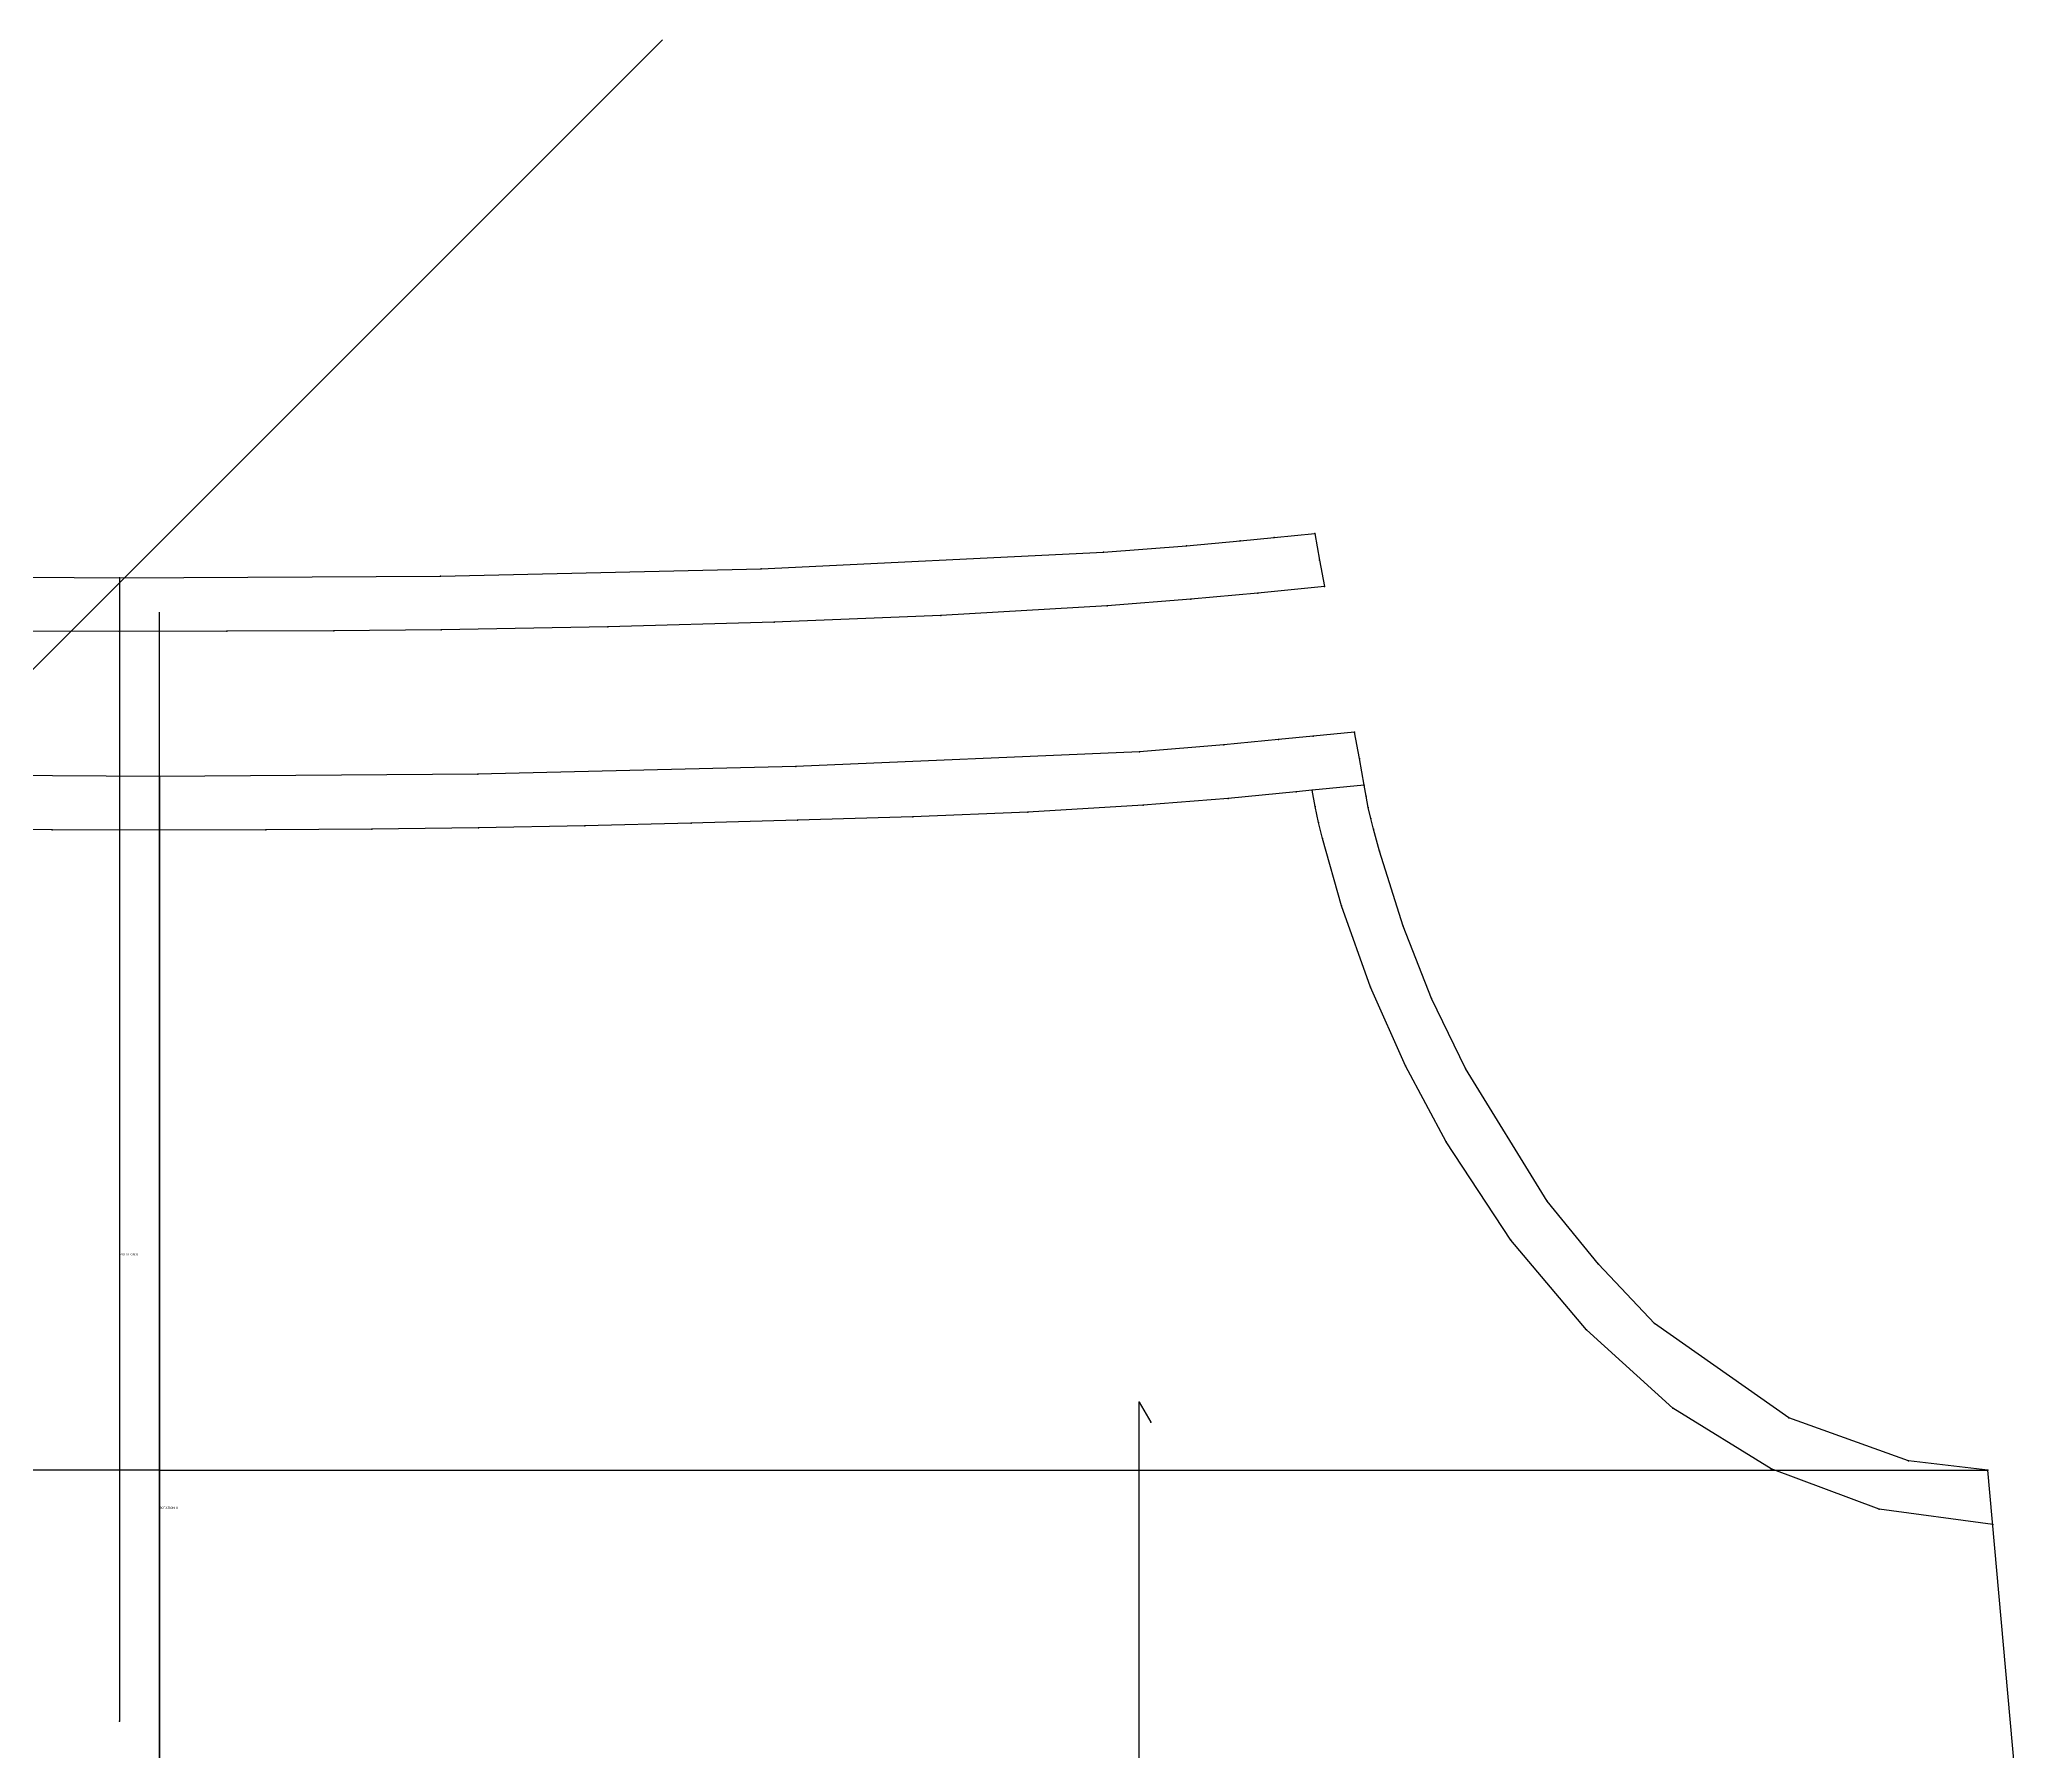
# Model space of a CAD drawing. Extents: x -592 to 501, y 0 to 1813.
# Drawn here: x 226 to 459.2, y 1460.2 to 1660.9 of the extents above; entities that cross this region are included whole.
import ezdxf

# ---------------------------------------------------------------- set-up
doc = ezdxf.new("R2010")
doc.units = 0

# ---------------------------------------------------------------- blocks, each defined once
blk = doc.blocks.new('Pattern2D_1546981_M')
at = {"layer": '1'}
blk.add_lwpolyline([(459.161072, 1440.472412), (454.434998, 1493.192871), (445.121582, 1494.279297), (431.080444, 1499.299316), (415.340851, 1510.371826), (408.776825, 1517.31958), (402.774231, 1524.726318), (393.203491, 1540.259399), (389.217163, 1548.487671), (385.884888, 1556.962402), (383.088898, 1565.755981), (382.411011, 1568.313721), (382.101288, 1569.600708), (381.791565, 1570.887695), (381.552002, 1572.190674), (381.312378, 1573.493652), (380.741028, 1576.60083), (380.169678, 1579.70813), (375.313232, 1579.218872), (371.261597, 1578.831543), (364.852966, 1578.218994), (354.951965, 1577.410645), (314.690002, 1575.674561), (277.371826, 1574.784546), (240.047745, 1574.514893), (202.438293, 1574.725952)], dxfattribs=at)
at = {"layer": '2'}
for p in [(380.169678, 1579.70813), (380.169678, 1579.70813), (240.047745, 1574.514893), (240.047745, 1574.514893), (375.190491, 1572.886475), (375.190491, 1572.886475), (375.190491, 1572.886475), (375.190491, 1572.886475), (381.312378, 1573.493652), (381.312378, 1573.493652), (381.312378, 1573.493652), (381.312378, 1573.493652), (354.930511, 1501.161377), (354.930511, 1501.161377), (354.930511, 1501.161377), (354.930511, 1501.161377), (356.287048, 1498.817383), (356.287048, 1498.817383), (240.047745, 1493.192871), (240.047745, 1493.192871), (240.047745, 1493.192871), (240.047745, 1493.192871), (454.434998, 1493.192871), (454.434998, 1493.192871), (454.434998, 1493.192871), (454.434998, 1493.192871), (455.006348, 1486.819336), (455.006348, 1486.819336)]:
    blk.add_point(p, dxfattribs=at)
at = {"layer": '3'}
for p in [(371.261597, 1578.831543), (371.261597, 1578.831543), (375.313232, 1579.218872), (375.313232, 1579.218872), (354.951965, 1577.410645), (354.951965, 1577.410645), (364.852966, 1578.218994), (364.852966, 1578.218994), (380.741028, 1576.60083), (380.741028, 1576.60083), (240.047745, 1574.514893), (240.047745, 1574.514893), (277.371826, 1574.784546), (277.371826, 1574.784546), (314.690002, 1575.674561), (314.690002, 1575.674561), (365.37561, 1571.942261), (365.37561, 1571.942261), (373.345459, 1572.703491), (373.345459, 1572.703491), (381.552002, 1572.190674), (381.552002, 1572.190674), (302.402557, 1569.030273), (302.402557, 1569.030273), (314.856567, 1569.376953), (314.856567, 1569.376953), (328.370819, 1569.787964), (328.370819, 1569.787964), (341.880035, 1570.330688), (341.880035, 1570.330688), (355.378082, 1571.125977), (355.378082, 1571.125977), (375.568634, 1571.000122), (375.568634, 1571.000122), (375.946747, 1569.11377), (375.946747, 1569.11377), (381.791565, 1570.887695), (381.791565, 1570.887695), (382.101288, 1569.600708), (382.101288, 1569.600708), (227.487122, 1568.249634), (227.487122, 1568.249634), (240.05278, 1568.214966), (240.05278, 1568.214966), (252.520386, 1568.259888), (252.520386, 1568.259888), (264.968903, 1568.338379), (264.968903, 1568.338379), (277.468506, 1568.485352), (277.468506, 1568.485352), (289.939209, 1568.722656), (289.939209, 1568.722656), (376.418396, 1567.250244), (376.418396, 1567.250244), (382.411011, 1568.313721), (382.411011, 1568.313721), (383.088898, 1565.755981), (383.088898, 1565.755981), (378.647949, 1559.33728), (378.647949, 1559.33728), (385.884888, 1556.962402), (385.884888, 1556.962402), (382.047791, 1549.796387), (382.047791, 1549.796387), (389.217163, 1548.487671), (389.217163, 1548.487671), (386.168152, 1540.566772), (386.168152, 1540.566772), (393.203491, 1540.259399), (393.203491, 1540.259399), (390.929565, 1531.673584), (390.929565, 1531.673584), (402.774231, 1524.726318), (402.774231, 1524.726318), (398.504822, 1520.148315), (398.504822, 1520.148315), (408.776825, 1517.31958), (408.776825, 1517.31958), (407.359741, 1509.643921), (407.359741, 1509.643921), (415.340851, 1510.371826), (415.340851, 1510.371826), (417.475708, 1500.462646), (417.475708, 1500.462646), (431.080444, 1499.299316), (431.080444, 1499.299316), (429.026367, 1493.327637), (429.026367, 1493.327637), (445.121582, 1494.279297), (445.121582, 1494.279297), (441.665405, 1488.596069), (441.665405, 1488.596069)]:
    blk.add_point(p, dxfattribs=at)
at = {"layer": '7'}
blk.add_line((240.04776, 1413.757813), (240.04776, 1593.757813), dxfattribs=at)
at = {"layer": '8'}
for points in [[(240.047745, 1574.514893), (240.047745, 1440.462402)], [(381.312378, 1573.493652), (375.190491, 1572.886475), (373.345459, 1572.703491), (365.37561, 1571.942261), (355.378082, 1571.125977), (341.880035, 1570.330688), (328.370819, 1569.787964), (314.856567, 1569.376953), (302.402557, 1569.030273), (289.939209, 1568.722656), (277.468506, 1568.485352), (264.968903, 1568.338379), (252.520386, 1568.259888), (240.05278, 1568.214966), (227.487122, 1568.249634), (214.934387, 1568.310913)], [(455.006348, 1486.819336), (441.665405, 1488.596069), (429.026367, 1493.327637), (417.475708, 1500.462646), (407.359741, 1509.643921), (398.504822, 1520.148315), (390.929565, 1531.673584), (386.168152, 1540.566772), (382.047791, 1549.796387), (378.647949, 1559.33728), (376.418396, 1567.250244), (375.946747, 1569.11377), (375.568634, 1571.000122), (375.190491, 1572.886475)], [(354.930511, 1501.161377), (356.287048, 1498.817383)], [(354.930511, 1428.338135), (354.930511, 1501.161377)], [(240.047745, 1493.192871), (25.660492, 1493.192871)], [(240.047745, 1493.192871), (454.434998, 1493.192871)]]:
    blk.add_lwpolyline(points, dxfattribs=at)
at = {"layer": '84'}
blk.add_lwpolyline([(459.161072, 1440.472412), (454.434998, 1493.192871), (445.121582, 1494.279297), (431.080444, 1499.299316), (415.340851, 1510.371826), (408.776825, 1517.31958), (402.774231, 1524.726318), (393.203491, 1540.259399), (389.217163, 1548.487671), (385.884888, 1556.962402), (383.088898, 1565.755981), (382.411011, 1568.313721), (382.101288, 1569.600708), (381.791565, 1570.887695), (381.552002, 1572.190674), (381.312378, 1573.493652), (380.741028, 1576.60083), (380.169678, 1579.70813), (375.313232, 1579.218872), (371.261597, 1578.831543), (364.852966, 1578.218994), (354.951965, 1577.410645), (314.690002, 1575.674561), (277.371826, 1574.784546), (240.047745, 1574.514893), (202.438293, 1574.725952)], dxfattribs=at)
at = {"layer": '85'}
for points in [[(240.047745, 1574.514893), (240.047745, 1440.462402)], [(381.312378, 1573.493652), (375.190491, 1572.886475), (373.345459, 1572.703491), (365.37561, 1571.942261), (355.378082, 1571.125977), (341.880035, 1570.330688), (328.370819, 1569.787964), (314.856567, 1569.376953), (302.402557, 1569.030273), (289.939209, 1568.722656), (277.468506, 1568.485352), (264.968903, 1568.338379), (252.520386, 1568.259888), (240.05278, 1568.214966), (227.487122, 1568.249634), (214.934387, 1568.310913)], [(455.006348, 1486.819336), (441.665405, 1488.596069), (429.026367, 1493.327637), (417.475708, 1500.462646), (407.359741, 1509.643921), (398.504822, 1520.148315), (390.929565, 1531.673584), (386.168152, 1540.566772), (382.047791, 1549.796387), (378.647949, 1559.33728), (376.418396, 1567.250244), (375.946747, 1569.11377), (375.568634, 1571.000122), (375.190491, 1572.886475)], [(354.930511, 1501.161377), (356.287048, 1498.817383)], [(354.930511, 1428.338135), (354.930511, 1501.161377)], [(240.047745, 1493.192871), (25.660492, 1493.192871)], [(240.047745, 1493.192871), (454.434998, 1493.192871)]]:
    blk.add_lwpolyline(points, dxfattribs=at)
at = {"layer": '1'}
blk.add_text('ROTATION: 0', height=0.25, dxfattribs=at).set_placement((240.047729, 1488.640869))
blk = doc.blocks.new('Pattern2D_1546983_M')
at = {"layer": '7'}
blk.add_line((240.047745, 1316.501709), (240.047745, 1496.501709), dxfattribs=at)
blk = doc.blocks.new('Pattern2D_4498051_M')
at = {"layer": '1'}
blk.add_lwpolyline([(198.06752, 1598.061157), (235.391602, 1597.791504), (273.001068, 1598.002563), (310.604553, 1598.833984), (350.760376, 1600.801147), (360.479462, 1601.562378), (366.770142, 1602.144409), (370.747192, 1602.512329), (375.514221, 1602.978394), (376.085724, 1599.870239), (376.657288, 1596.762207), (368.817993, 1596.008301), (360.975952, 1595.283325), (351.181793, 1594.516113), (331.671478, 1593.369995), (312.145111, 1592.581665), (292.610443, 1592.037964), (273.071136, 1591.702881), (260.504974, 1591.587524), (247.952225, 1591.526245), (235.386566, 1591.491577), (222.918976, 1591.536499)], dxfattribs=at)
at = {"layer": '2'}
for p in [(375.514221, 1602.978394), (375.514221, 1602.978394), (235.391602, 1597.791504), (235.391602, 1597.791504), (376.657288, 1596.762207), (376.657288, 1596.762207), (235.391602, 1463.739014), (235.391602, 1463.739014)]:
    blk.add_point(p, dxfattribs=at)
at = {"layer": '3'}
for p in [(366.770142, 1602.144409), (366.770142, 1602.144409), (370.747192, 1602.512329), (370.747192, 1602.512329), (350.760376, 1600.801147), (350.760376, 1600.801147), (360.479462, 1601.562378), (360.479462, 1601.562378), (376.085724, 1599.870239), (376.085724, 1599.870239), (235.391602, 1597.791504), (235.391602, 1597.791504), (273.001068, 1598.002563), (273.001068, 1598.002563), (310.604553, 1598.833984), (310.604553, 1598.833984), (360.975952, 1595.283325), (360.975952, 1595.283325), (368.817993, 1596.008301), (368.817993, 1596.008301), (312.145111, 1592.581665), (312.145111, 1592.581665), (331.671478, 1593.369995), (331.671478, 1593.369995), (351.181793, 1594.516113), (351.181793, 1594.516113), (235.386566, 1591.491577), (235.386566, 1591.491577), (247.952225, 1591.526245), (247.952225, 1591.526245), (260.504974, 1591.587524), (260.504974, 1591.587524), (273.071136, 1591.702881), (273.071136, 1591.702881), (292.610443, 1592.037964), (292.610443, 1592.037964)]:
    blk.add_point(p, dxfattribs=at)
at = {"layer": '7'}
blk.add_line((171.752502, 1533.598511), (299.031738, 1660.877808), dxfattribs=at)
at = {"layer": '8'}
blk.add_lwpolyline([(235.391602, 1597.791504), (235.391602, 1463.739014)], dxfattribs=at)
at = {"layer": '84'}
blk.add_lwpolyline([(198.06752, 1598.061157), (235.391602, 1597.791504), (273.001068, 1598.002563), (310.604553, 1598.833984), (350.760376, 1600.801147), (360.479462, 1601.562378), (366.770142, 1602.144409), (370.747192, 1602.512329), (375.514221, 1602.978394), (376.085724, 1599.870239), (376.657288, 1596.762207), (368.817993, 1596.008301), (360.975952, 1595.283325), (351.181793, 1594.516113), (331.671478, 1593.369995), (312.145111, 1592.581665), (292.610443, 1592.037964), (273.071136, 1591.702881), (260.504974, 1591.587524), (247.952225, 1591.526245), (235.386566, 1591.491577), (222.918976, 1591.536499)], dxfattribs=at)
at = {"layer": '85'}
blk.add_lwpolyline([(235.391602, 1597.791504), (235.391602, 1463.739014)], dxfattribs=at)
at = {"layer": '1'}
blk.add_text('ROTATION: 0', height=0.25, dxfattribs=at).set_placement((235.39212, 1518.361816))

msp = doc.modelspace()

# ---------------------------------------------------------------- block references
at = {"layer": '1'}
for name in ['Pattern2D_4498051_M', 'Pattern2D_1546981_M', 'Pattern2D_1546983_M']:
    msp.add_blockref(name, (0, 0), dxfattribs=at)

doc.saveas('drawing.dxf')
